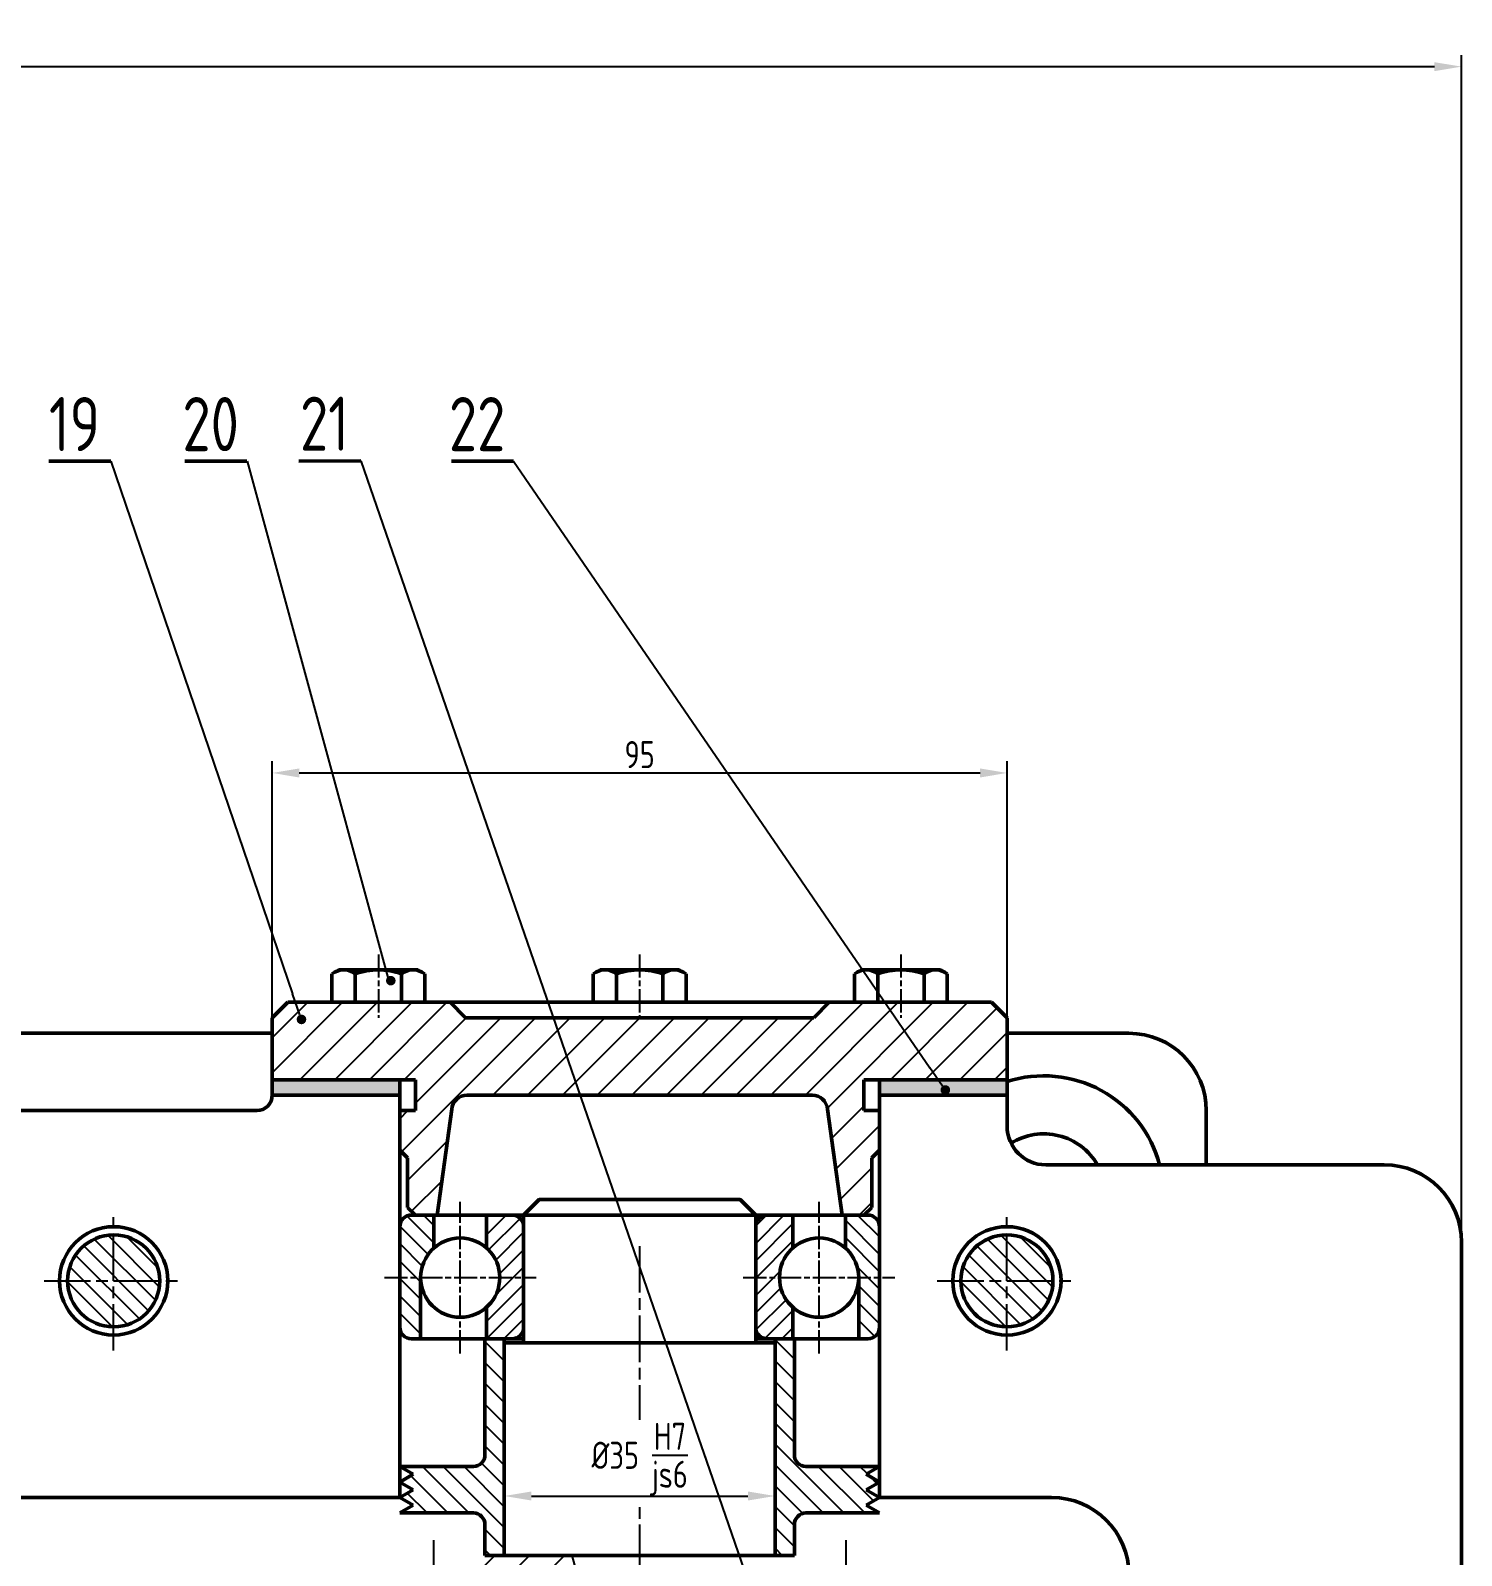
# Model space of a CAD drawing. Header units: millimetres. Extents: x -11122 to -2883, y -3177 to -1688.
# Drawn here: x -3701 to -3516, y -2977.8 to -2780.7 of the extents above; entities that cross this region are included whole.
import ezdxf

# ---------------------------------------------------------------- set-up
doc = ezdxf.new("R2010")
doc.units = ezdxf.units.MM
doc.header["$LTSCALE"] = 0.5
doc.linetypes.add('AM_ISO08W050', pattern=[18, 12, -1.5, 3, -1.5])
doc.linetypes.add('AM_ISO08W050x2', pattern=[9, 6, -0.75, 1.5, -0.75])
for name, color, linetype, lineweight in [('AM_0', 7, 'Continuous', 50), ('AM_4', 3, 'Continuous', 25), ('AM_5', 3, 'Continuous', 25), ('AM_7', 4, 'AM_ISO08W050', 25), ('nét đậm', 7, 'Continuous', 50), ('Đường tâm', 4, 'AM_ISO08W050', 25)]:
    doc.layers.add(name, color=color, linetype=linetype, lineweight=lineweight)
doc.styles.get("Standard").update_dxf_attribs({"font": 'tcvn+7284-2003i.ttf', "width": 0.8, "height": 3.5})
doc.styles.add('TCVN', font='tcvn+7284-2003i.ttf', dxfattribs={"width": 0.8, "height": 3.5})
doc.dimstyles.new('MyTemplate$0', dxfattribs={"dimtxt": 3.5, "dimasz": 3.5, "dimexe": 1.5, "dimexo": 0, "dimtad": 1, "dimtoh": 1, "dimdec": 0, "dimzin": 0, "dimtxsty": 'TCVN', "dimcen": 0, "dimclrd": 3, "dimclre": 3, "dimclrt": 1, "dimadec": 0, "dimazin": 0, "dimtfac": 1, "dimtdec": 0, "dimtofl": 0, "dimtmove": 0, "dimatfit": 3, "dimfxl": 1, "dimtfill": 1, "dimtolj": 1, "dimtzin": 0, "dimarcsym": 0})

# ---------------------------------------------------------------- blocks, each defined once
blk = doc.blocks.new('*D232')
at = {"layer": 'AM_5', "color": 3, "lineweight": -2, "transparency": 16777216}
for p, q in [((-3639.75, -2967.81), (-3639.75, -2971.62)), ((-3604.75, -2967.81), (-3604.75, -2971.62)), ((-3636.25, -2970.12), (-3608.25, -2970.12))]:
    blk.add_line(p, q, dxfattribs=at)
at = {"layer": 'AM_5', "color": 3, "transparency": 16777216}
for points in [[(-3636.25, -2969.54), (-3636.25, -2970.7), (-3639.75, -2970.12)], [(-3608.25, -2969.54), (-3608.25, -2970.7), (-3604.75, -2970.12)]]:
    blk.add_solid(points, dxfattribs=at)
at = {"layer": 'AM_5', "color": 1, "transparency": 16777216, "insert": (-3622.25, -2964.86), "char_height": 3.5, "attachment_point": 5, "style": 'TCVN', "bg_fill": 3, "box_fill_scale": 1.1, "bg_fill_color": 256, "bg_fill_true_color": 13158600, "bg_fill_transparency": 0}
blk.add_mtext('\\A1;%%c35{}{\\C2; \\SH7/js6;}', dxfattribs=at)
blk = doc.blocks.new('*D246')
at = {"layer": 'AM_5', "color": 3, "lineweight": -2, "transparency": 16777216}
for p, q in [((-3669.75, -2918.31), (-3669.75, -2875.16)), ((-3574.75, -2918.31), (-3574.75, -2875.16)), ((-3666.25, -2876.66), (-3578.25, -2876.66))]:
    blk.add_line(p, q, dxfattribs=at)
at = {"layer": 'AM_5', "color": 3, "transparency": 16777216}
for points in [[(-3666.25, -2876.08), (-3666.25, -2877.25), (-3669.75, -2876.66)], [(-3578.25, -2876.08), (-3578.25, -2877.25), (-3574.75, -2876.66)]]:
    blk.add_solid(points, dxfattribs=at)
at = {"layer": 'AM_5', "color": 1, "transparency": 16777216, "insert": (-3622.25, -2874.29), "char_height": 3.5, "attachment_point": 5, "style": 'TCVN', "bg_fill": 3, "box_fill_scale": 1.1, "bg_fill_color": 256, "bg_fill_true_color": 13158600, "bg_fill_transparency": 0}
blk.add_mtext('\\A1;95', dxfattribs=at)
blk = doc.blocks.new('*D241')
at = {"layer": 'AM_5', "color": 3, "lineweight": -2, "transparency": 16777216}
for p, q in [((-3966.09, -2987.31), (-3966.09, -2783.87)), ((-3516, -2987.31), (-3516, -2783.87)), ((-3962.59, -2785.37), (-3519.5, -2785.37))]:
    blk.add_line(p, q, dxfattribs=at)
at = {"layer": 'AM_5', "color": 3, "transparency": 16777216}
for points in [[(-3962.59, -2784.79), (-3962.59, -2785.95), (-3966.09, -2785.37)], [(-3519.5, -2784.79), (-3519.5, -2785.95), (-3516, -2785.37)]]:
    blk.add_solid(points, dxfattribs=at)
at = {"layer": 'AM_5', "color": 1, "transparency": 16777216, "insert": (-3741.04, -2782.99), "char_height": 3.5, "attachment_point": 5, "style": 'TCVN', "bg_fill": 3, "box_fill_scale": 1.1, "bg_fill_color": 256, "bg_fill_true_color": 13158600, "bg_fill_transparency": 0}
blk.add_mtext('\\A1;450', dxfattribs=at)

msp = doc.modelspace()

# ---------------------------------------------------------------- hatches: boundary and pattern name
at = {"layer": 'AM_0'}
h = msp.add_hatch(color=4, dxfattribs=at)
h.dxf.hatch_style = 1
h.paths.add_polyline_path([(-3653.25, -2916.31), (-3669.75, -2916.31), (-3669.75, -2918.31), (-3653.25, -2918.31)])
h = msp.add_hatch(color=4, dxfattribs=at)
h.dxf.hatch_style = 1
h.paths.add_polyline_path([(-3574.75, -2916.31), (-3591.25, -2916.31), (-3591.25, -2918.31), (-3574.75, -2918.31)])
h.paths.add_polyline_path([(-3582.52, -2917.64, -1), (-3582.95, -2917.64, -1)], flags=16)
at = {"layer": 'AM_7'}
h = msp.add_hatch(dxfattribs=at)
h.set_pattern_fill('ANSI31', color=256, scale=0.5, angle=90)
h.set_pattern_definition([(135, (0, 3), (-1.122532, -1.122532), [])])
h.paths.add_polyline_path([(-3591.25, -2935.31, 0.414214), (-3592.75, -2933.81), (-3595.66, -2933.81), (-3595.66, -2938.06, -0.2145), (-3593.93, -2941.89), (-3591.25, -2941.89)])
h.paths.add_polyline_path([(-3591.25, -2941.89), (-3593.93, -2941.89), (-3593.93, -2949.81), (-3592.75, -2949.81, 0.414214), (-3591.25, -2948.31)])
h.paths.add_polyline_path([(-3648.85, -2933.81), (-3651.25, -2933.81), (-3651.75, -2933.81, 0.414214), (-3653.25, -2935.31), (-3653.25, -2941.89), (-3650.57, -2941.89, -0.2145), (-3648.85, -2938.06)])
h.paths.add_polyline_path([(-3650.57, -2941.89), (-3653.25, -2941.89), (-3653.25, -2948.31, 0.414214), (-3651.75, -2949.81), (-3650.57, -2949.81)])
h = msp.add_hatch(dxfattribs=at)
h.set_pattern_fill('ANSI31', color=256, scale=0.5)
h.set_pattern_definition([(45, (0, 3), (-1.122532, 1.122532), [])])
h.paths.add_polyline_path([(-3637.25, -2935.31, 0.414214), (-3638.75, -2933.81), (-3642.05, -2933.81), (-3642.05, -2938.06, -0.2145), (-3640.33, -2941.89), (-3637.25, -2941.89)])
h.paths.add_polyline_path([(-3637.25, -2941.89), (-3640.33, -2941.89, -0.2145), (-3642.05, -2945.72), (-3642.05, -2949.81), (-3638.75, -2949.81, 0.414214), (-3637.25, -2948.31)])
h.paths.add_polyline_path([(-3602.45, -2945.72, -0.2145), (-3604.17, -2941.89), (-3607.25, -2941.89), (-3607.25, -2948.31, 0.414214), (-3605.75, -2949.81), (-3602.45, -2949.81)])
h.paths.add_polyline_path([(-3602.45, -2933.81), (-3605.75, -2933.81, 0.414214), (-3607.25, -2935.31), (-3607.25, -2941.89), (-3604.17, -2941.89, -0.2145), (-3602.45, -2938.06)])
h = msp.add_hatch(dxfattribs=at)
h.set_pattern_fill('ANSI31', color=256)
h.set_pattern_definition([(45, (4271.5005, 0), (-2.245064, 2.245064), [])])
edge = h.paths.add_edge_path()
edge.add_spline(control_points=[(-3622.25, -3009.43), (-3624.1, -3008.62), (-3632.04, -3006.07), (-3624.95, -3000.12), (-3631, -2977.81)], knot_values=[0, 0, 0, 0, 6.170488, 25.158334, 25.158334, 25.158334, 25.158334], degree=3, periodic=0)
edge.add_line((-3631, -2977.81), (-3642.25, -2977.81))
edge.add_line((-3642.25, -2977.81), (-3645.17, -2977.81))
edge.add_line((-3645.17, -2977.81), (-3645.17, -3030.81))
edge.add_line((-3645.17, -3030.81), (-3630.45, -3030.81))
edge.add_spline(control_points=[(-3630.45, -3030.81), (-3628.62, -3029.26), (-3625.12, -3025.92), (-3622.25, -3022.43)], knot_values=[40.173751, 40.173751, 40.173751, 40.173751, 48.466243, 48.466243, 48.466243, 48.466243], degree=3, periodic=0)
edge.add_line((-3622.25, -3022.43), (-3622.25, -3009.43))
edge = h.paths.add_edge_path()
edge.add_spline(control_points=[(-3622.25, -3022.43), (-3619.87, -3019.53), (-3615.65, -3013), (-3619.82, -3010.48), (-3622.25, -3009.43)], knot_values=[25.158334, 25.158334, 25.158334, 25.158334, 32.067325, 40.173751, 40.173751, 40.173751, 40.173751], degree=3, periodic=0)
edge.add_line((-3622.25, -3009.43), (-3622.25, -3022.43))

# ---------------------------------------------------------------- linework, layer by layer
for p, q in [((-3607.25, -2949.81), (-3602.25, -2949.81)), ((-3642.25, -2977.81), (-3602.25, -2977.81))]:
    msp.add_line(p, q)
at = {"layer": 'AM_0'}
for p, q in [((-3690.61, -2836.38), (-3698.61, -2836.38)), ((-3673.05, -2836.38), (-3681.05, -2836.38)), ((-3658.31, -2836.33), (-3666.31, -2836.38)), ((-3638.57, -2836.38), (-3646.57, -2836.38)), ((-3669.75, -2908.31), (-3667.75, -2906.31)), ((-3667.75, -2906.31), (-3576.75, -2906.31)), ((-3646.75, -2906.31), (-3644.75, -2908.31)), ((-3597.75, -2906.31), (-3599.75, -2908.31)), ((-3574.75, -2908.31), (-3576.75, -2906.31)), ((-3669.75, -2908.31), (-3669.75, -2918.31)), ((-3644.75, -2908.31), (-3599.75, -2908.31)), ((-3574.75, -2908.31), (-3574.75, -2918.31)), ((-3704.75, -2910.31), (-3669.75, -2910.31)), ((-3574.75, -2910.31), (-3559, -2910.31)), ((-3669.75, -2916.31), (-3651.25, -2916.31)), ((-3653.25, -2916.31), (-3653.25, -2930.43)), ((-3651.25, -2916.31), (-3651.25, -2920.31)), ((-3574.75, -2916.31), (-3593.25, -2916.31)), ((-3593.25, -2916.31), (-3593.25, -2920.31)), ((-3591.25, -2916.31), (-3591.25, -2930.43)), ((-3669.75, -2918.31), (-3669.75, -2918.31)), ((-3653.25, -2918.31), (-3669.75, -2918.31)), ((-3669.75, -2918.31), (-3653.25, -2918.31)), ((-3653.25, -2970.31), (-3653.25, -2918.31)), ((-3599.95, -2918.31), (-3644.55, -2918.31)), ((-3644.55, -2918.31), (-3599.95, -2918.31)), ((-3591.25, -2970.31), (-3591.25, -2918.31)), ((-3591.25, -2918.31), (-3574.75, -2918.31)), ((-3591.25, -2918.31), (-3574.75, -2918.31)), ((-3574.75, -2918.31), (-3574.75, -2922.31)), ((-3702.75, -2920.31), (-3671.75, -2920.31)), ((-3651.25, -2920.31), (-3653.25, -2920.31)), ((-3648.44, -2933.81), (-3646.54, -2920.14)), ((-3596.06, -2933.81), (-3597.96, -2920.14)), ((-3593.25, -2920.31), (-3591.25, -2920.31)), ((-3549, -2920.31), (-3549, -2927.31)), ((-3653.25, -2925.43), (-3652.25, -2926.43)), ((-3652.25, -2926.43), (-3652.25, -2932.81)), ((-3591.25, -2925.43), (-3592.25, -2926.43)), ((-3592.25, -2926.43), (-3592.25, -2932.81)), ((-3569.75, -2927.31), (-3526, -2927.31)), ((-3652.25, -2932.81), (-3651.25, -2933.81)), ((-3592.25, -2932.81), (-3593.25, -2933.81)), ((-3651.75, -2933.81), (-3638.75, -2933.81)), ((-3651.25, -2933.81), (-3648.44, -2933.81)), ((-3648.85, -2933.81), (-3648.85, -2938.06)), ((-3642.05, -2933.81), (-3642.05, -2938.06)), ((-3602.45, -2933.81), (-3642.05, -2933.81)), ((-3637.25, -2933.81), (-3607.25, -2933.81)), ((-3592.75, -2933.81), (-3605.75, -2933.81)), ((-3602.45, -2933.81), (-3602.45, -2938.06)), ((-3593.25, -2933.81), (-3596.06, -2933.81)), ((-3595.66, -2933.81), (-3595.66, -2938.06)), ((-3653.25, -2935.31), (-3653.25, -2948.31)), ((-3637.25, -2935.31), (-3637.25, -2950.31)), ((-3607.25, -2935.31), (-3607.25, -2950.31)), ((-3591.25, -2935.31), (-3591.25, -2948.31)), ((-3516, -3071.31), (-3516, -2937.31)), ((-3650.57, -2941.89), (-3650.57, -2949.81)), ((-3593.93, -2941.89), (-3593.93, -2949.81)), ((-3642.05, -2945.72), (-3642.05, -2949.81)), ((-3602.45, -2945.72), (-3602.45, -2949.81)), ((-3651.75, -2949.81), (-3638.75, -2949.81)), ((-3642.25, -2949.81), (-3642.25, -2964.81)), ((-3642.25, -2949.81), (-3637.25, -2949.81)), ((-3638.75, -2949.81), (-3642.05, -2949.81)), ((-3638.75, -2949.81), (-3639.75, -2949.81)), ((-3639.75, -2949.81), (-3639.75, -2977.81)), ((-3639.75, -2950.31), (-3604.75, -2950.31)), ((-3607.25, -2949.81), (-3604.75, -2949.81)), ((-3602.45, -2949.81), (-3607.25, -2949.81)), ((-3592.75, -2949.81), (-3605.75, -2949.81)), ((-3604.75, -2949.81), (-3604.75, -2977.81)), ((-3602.25, -2949.81), (-3602.25, -2964.81)), ((-3639.75, -2957.81), (-3639.75, -2977.81)), ((-3604.75, -2957.81), (-3604.75, -2977.81)), ((-3653.25, -2966.31), (-3643.75, -2966.31)), ((-3653.25, -2966.31), (-3651.52, -2967.31)), ((-3591.25, -2966.31), (-3600.75, -2966.31)), ((-3591.25, -2966.31), (-3592.98, -2967.31)), ((-3651.52, -2967.31), (-3653.25, -2968.31)), ((-3653.25, -2968.31), (-3651.52, -2969.31)), ((-3592.98, -2967.31), (-3591.25, -2968.31)), ((-3591.25, -2968.31), (-3592.98, -2969.31)), ((-3727.25, -2970.31), (-3653.25, -2970.31)), ((-3651.52, -2969.31), (-3653.25, -2970.31)), ((-3653.25, -2970.31), (-3651.52, -2971.31)), ((-3592.98, -2969.31), (-3591.25, -2970.31)), ((-3591.25, -2970.31), (-3592.98, -2971.31)), ((-3591.25, -2970.31), (-3569, -2970.31)), ((-3651.52, -2971.31), (-3653.25, -2972.31)), ((-3653.25, -2972.31), (-3643.75, -2972.31)), ((-3591.25, -2972.31), (-3600.75, -2972.31)), ((-3592.98, -2971.31), (-3591.25, -2972.31)), ((-3642.25, -2973.81), (-3642.25, -2977.81)), ((-3602.25, -2973.81), (-3602.25, -2977.81)), ((-3639.75, -2977.81), (-3642.25, -2977.81)), ((-3639.75, -2977.81), (-3622.25, -2977.81)), ((-3604.75, -2977.81), (-3622.25, -2977.81)), ((-3604.75, -2977.81), (-3602.25, -2977.81))]:
    msp.add_line(p, q, dxfattribs=at)
for points in [[(-3622.25, -2931.81), (-3635.25, -2931.81), (-3637.25, -2933.81), (-3637.25, -2948.31)], [(-3622.25, -2931.81), (-3609.25, -2931.81), (-3607.25, -2933.81), (-3607.25, -2948.31)]]:
    msp.add_lwpolyline(points, dxfattribs=at)
for centre, radius in [((-3690.25, -2942.31), 7), ((-3645.45, -2941.89), 5.12), ((-3599.05, -2941.89), 5.12), ((-3574.77, -2942.31), 7)]:
    msp.add_circle(centre, radius, dxfattribs=at)
for centre, radius, start, end in [((-3559, -2920.31), 10, 0, 90), ((-3671.75, -2918.31), 2, 270, 0), ((-3644.55, -2920.31), 2, 90, 175), ((-3599.95, -2920.31), 2, 5, 90), ((-3569.75, -2922.31), 5, 180, 270), ((-3570, -2931.31), 8, 30, 121.9545), ((-3526, -2937.31), 10, 0, 90), ((-3651.75, -2935.31), 1.5, 90, 180), ((-3638.75, -2935.31), 1.5, 0, 90), ((-3605.75, -2935.31), 1.5, 90, 180), ((-3592.75, -2935.31), 1.5, 0, 90), ((-3651.75, -2948.31), 1.5, 180, 270), ((-3638.75, -2948.31), 1.5, 270, 0), ((-3605.75, -2948.31), 1.5, 180, 270), ((-3592.75, -2948.31), 1.5, 270, 0), ((-3643.75, -2964.81), 1.5, 270, 0), ((-3600.75, -2964.81), 1.5, 180, 270), ((-3569, -2980.31), 10, 0, 90), ((-3643.75, -2973.81), 1.5, 0, 90), ((-3600.75, -2973.81), 1.5, 90, 180)]:
    msp.add_arc(centre, radius, start, end, dxfattribs=at)
at = {"layer": 'AM_0', "lineweight": 50}
msp.add_arc((-3570, -2931.31), 15.5, 14.9552, 107.8455, dxfattribs=at)
at = {"layer": 'AM_4'}
msp.add_open_spline([(-3631, -2977.81), (-3624.95, -3000.12), (-3634.33, -3007.99), (-3609.7, -3010.79), (-3627.09, -3027.96), (-3630.45, -3030.81)], degree=3, knots=[0, 0, 0, 0, 18.987845, 33.264759, 48.466243, 48.466243, 48.466243, 48.466243], dxfattribs=at)
at = {"layer": 'AM_7'}
for p, q in [((-3690.25, -2951.31), (-3690.25, -2933.31)), ((-3574.77, -2951.31), (-3574.77, -2933.31)), ((-3622.25, -2937.81), (-3622.25, -3157.81)), ((-3699.25, -2942.31), (-3681.25, -2942.31)), ((-3583.77, -2942.31), (-3565.77, -2942.31)), ((-3648.92, -2975.81), (-3648.92, -3032.81)), ((-3595.59, -2975.81), (-3595.59, -3032.81))]:
    msp.add_line(p, q, dxfattribs=at)
at = {"layer": 'nét đậm'}
for p, q in [((-3655.83, -2906.31), (-3620.83, -2906.31)), ((-3643.83, -2906.31), (-3620.83, -2906.31)), ((-3618.28, -2906.31), (-3623.38, -2906.31)), ((-3600.67, -2906.31), (-3576.84, -2906.31)), ((-3588.67, -2906.31), (-3576.84, -2906.31))]:
    msp.add_line(p, q, dxfattribs=at)
at = {"layer": 'Đường tâm', "linetype": 'AM_ISO08W050x2'}
for p, q in [((-3645.45, -2951.7), (-3645.45, -2932.09)), ((-3599.05, -2951.7), (-3599.05, -2932.09)), ((-3655.25, -2941.89), (-3635.65, -2941.89)), ((-3608.86, -2941.89), (-3589.25, -2941.89))]:
    msp.add_line(p, q, dxfattribs=at)

# ---------------------------------------------------------------- next in the draw order: wipeouts: each hides what was drawn before it
msp.add_wipeout([(-3629.71, -2962.91), (-3629.61, -2971.19), (-3613.42, -2971.33), (-3613.82, -2961.04), (-3622.61, -2962.57)]).dxf.layer = 'AM_0'

# ---------------------------------------------------------------- next in the draw order: hatches: boundary and pattern name
at = {"layer": 'AM_7'}
h = msp.add_hatch(dxfattribs=at)
h.set_pattern_fill('ANSI31', color=256)
h.paths.add_polyline_path([(-3633.42, -2908.31), (-3644.75, -2908.31), (-3646.75, -2906.31), (-3655.83, -2906.31), (-3667.75, -2906.31), (-3669.75, -2908.31), (-3669.75, -2916.31), (-3651.25, -2916.31), (-3651.25, -2920.31), (-3653.25, -2920.31), (-3653.25, -2925.43), (-3652.25, -2926.43), (-3652.25, -2932.81), (-3651.25, -2933.81), (-3648.44, -2933.81), (-3646.54, -2920.14, -0.388879), (-3644.55, -2918.31), (-3629.97, -2918.31)])
h.paths.add_polyline_path([(-3666.19, -2908.52, -1), (-3665.76, -2908.52, -1)], flags=16)
h.paths.add_polyline_path([(-3590.52, -2906.31), (-3597.75, -2906.31), (-3599.75, -2908.31), (-3633.42, -2908.31), (-3629.97, -2918.31), (-3599.95, -2918.31, -0.388879), (-3597.96, -2920.14), (-3596.06, -2933.81), (-3593.25, -2933.81), (-3592.25, -2932.81), (-3592.25, -2926.43), (-3591.25, -2925.43), (-3591.25, -2920.31), (-3593.25, -2920.31), (-3593.25, -2916.31), (-3583.65, -2916.31), (-3584.72, -2914.76)])
h.paths.add_polyline_path([(-3574.75, -2908.31), (-3576.75, -2906.31), (-3590.52, -2906.31), (-3584.72, -2914.76), (-3583.65, -2916.31), (-3574.75, -2916.31)])
h.paths.add_polyline_path([(-3644.04, -3087.31), (-3644.64, -3087.31), (-3648.25, -3074.81), (-3651.25, -3074.81), (-3652.25, -3075.81), (-3652.25, -3084.31), (-3653.25, -3085.31), (-3653.25, -3088.31), (-3651.25, -3088.31), (-3651.25, -3092.31), (-3659.52, -3092.31), (-3661.42, -3102.31), (-3647.16, -3102.31)])
h.paths.add_polyline_path([(-3659.52, -3092.31), (-3669.75, -3092.31), (-3669.75, -3100.31), (-3667.75, -3102.31), (-3661.42, -3102.31)])
h.paths.add_polyline_path([(-3635.75, -3087.31), (-3644.04, -3087.31), (-3647.16, -3102.31), (-3646.75, -3102.31), (-3644.75, -3100.31), (-3642.25, -3100.31), (-3642.25, -3093.31), (-3641.95, -3093.31), (-3635.75, -3093.31)])
h.paths.add_polyline_path([(-3593.25, -3088.31), (-3591.25, -3088.31), (-3591.25, -3085.31), (-3592.25, -3084.31), (-3592.25, -3075.81), (-3593.25, -3074.81), (-3596.25, -3074.81), (-3599.87, -3087.31), (-3608.75, -3087.31), (-3608.75, -3093.31), (-3604, -3093.31), (-3602.55, -3093.31), (-3602.25, -3093.31), (-3602.25, -3099.04), (-3601.15, -3100.31), (-3599.75, -3100.31), (-3597.75, -3102.31), (-3576.75, -3102.31), (-3574.75, -3100.31), (-3574.75, -3092.31), (-3593.25, -3092.31)])
h.paths.add_polyline_path([(-3583.04, -3098.98, -1), (-3583.47, -3098.98, -1)], flags=16)
h = msp.add_hatch(dxfattribs=at)
h.set_pattern_fill('ANSI31', color=256, scale=0.5, angle=90)
h.paths.add_polyline_path([(-3959.09, -2937.91), (-3959.09, -2942.31), (-3954.69, -2942.31, 0.414214)])
h.paths.add_polyline_path([(-3954.69, -2942.31), (-3959.09, -2942.31), (-3959.09, -2946.71, 0.414214)])
h.paths.add_polyline_path([(-3959.09, -2942.31), (-3963.49, -2942.31, 0.414214), (-3959.09, -2946.71)])
h.paths.add_polyline_path([(-3959.09, -2937.91, 0.414214), (-3963.49, -2942.31), (-3959.09, -2942.31)])
h.paths.add_polyline_path([(-3531, -3061.91), (-3531, -3066.31), (-3526.6, -3066.31, 0.414214)])
h.paths.add_polyline_path([(-3526.6, -3066.31), (-3531, -3066.31), (-3531, -3070.71, 0.414214)])
h.paths.add_polyline_path([(-3531, -3066.31), (-3535.4, -3066.31, 0.414214), (-3531, -3070.71)])
h.paths.add_polyline_path([(-3531, -3061.91, 0.414214), (-3535.4, -3066.31), (-3531, -3066.31)])
h = msp.add_hatch(dxfattribs=at)
h.set_pattern_fill('ANSI31', color=256, scale=0.6, angle=90)
h.paths.add_polyline_path([(-3591.25, -2970.31), (-3592.98, -2969.31), (-3591.25, -2968.31), (-3592.98, -2967.31), (-3591.25, -2966.31), (-3600.75, -2966.31, -0.414214), (-3602.25, -2964.81), (-3602.25, -2949.81), (-3604.75, -2949.81), (-3604.75, -2977.81), (-3602.25, -2977.81), (-3602.25, -2973.81, -0.414214), (-3600.75, -2972.31), (-3591.25, -2972.31), (-3592.98, -2971.31)])
h.paths.add_polyline_path([(-3639.75, -2949.81), (-3642.25, -2949.81), (-3642.25, -2964.81, -0.414214), (-3643.75, -2966.31), (-3653.25, -2966.31), (-3651.52, -2967.31), (-3653.25, -2968.31), (-3651.52, -2969.31), (-3653.25, -2970.31), (-3651.52, -2971.31), (-3653.25, -2972.31), (-3643.75, -2972.31, -0.414214), (-3642.25, -2973.81), (-3642.25, -2977.81), (-3639.75, -2977.81)])

# ---------------------------------------------------------------- next in the draw order: dimensions: what is measured, and where the dimension line sits
at = {"layer": 'AM_5'}
dim = msp.add_linear_dim(base=(-3574.75, -2876.66), p1=(-3669.75, -2918.31), p2=(-3574.75, -2918.31), dimstyle='MyTemplate$0', override={"dimpost": ''}, dxfattribs=at)
dim.commit()
dim.dimension.update_dxf_attribs({"geometry": '*D246', "text_midpoint": (-3622.25, -2874.29)})
dim = msp.add_linear_dim(base=(-3604.75, -2970.12), p1=(-3639.75, -2967.81), p2=(-3604.75, -2967.81), text='%%c<>{}{\\C2; \\SH7/js6;}', dimstyle='MyTemplate$0', override={"dimtp": 0, "dimtm": 0, "dimtdec": 3, "dimtzin": 0}, dxfattribs=at)
dim.commit()
dim.dimension.update_dxf_attribs({"geometry": '*D232', "text_midpoint": (-3622.25, -2964.86)})

# ---------------------------------------------------------------- next in the draw order: dimensions: what is measured, and where the dimension line sits
dim = msp.add_linear_dim(base=(-3516, -2785.37), p1=(-3966.09, -2987.31), p2=(-3516, -2987.31), dimstyle='MyTemplate$0', dxfattribs=at)
dim.commit()
dim.dimension.update_dxf_attribs({"geometry": '*D241', "text_midpoint": (-3741.04, -2782.99)})

# ---------------------------------------------------------------- next in the draw order: hatches: boundary and pattern name
h = msp.add_hatch(color=256, dxfattribs=at)
edge = h.paths.add_edge_path(flags=0)
edge.add_arc((-3654.42, -2903.51), 0.625, 0, 360)
h = msp.add_hatch(color=256, dxfattribs=at)
edge = h.paths.add_edge_path(flags=0)
edge.add_arc((-3665.97, -2908.52), 0.625, 0, 360)
h = msp.add_hatch(color=256, dxfattribs=at)
edge = h.paths.add_edge_path(flags=0)
edge.add_arc((-3582.73, -2917.64), 0.625, 0, 360)
at = {"layer": 'AM_7'}
h = msp.add_hatch(dxfattribs=at)
h.set_pattern_fill('ANSI31', color=256, scale=0.5, angle=90)
h.paths.add_polyline_path([(-3690.25, -2936.36), (-3690.25, -2942.31), (-3684.3, -2942.31, 0.414214)])
h.paths.add_polyline_path([(-3690.25, -2936.36, 0.414214), (-3696.2, -2942.31), (-3690.25, -2942.31)])
h.paths.add_polyline_path([(-3690.25, -2942.31), (-3696.2, -2942.31, 0.414214), (-3690.25, -2948.26)])
h.paths.add_polyline_path([(-3684.3, -2942.31), (-3690.25, -2942.31), (-3690.25, -2948.26, 0.414214)])
h = msp.add_hatch(dxfattribs=at)
h.set_pattern_fill('ANSI31', color=256, scale=0.5, angle=90)
h.set_pattern_definition([(135, (115.4816, -1e-12), (-1.122532, -1.122532), [])])
h.paths.add_polyline_path([(-3574.77, -2936.36), (-3574.77, -2942.31), (-3568.82, -2942.31, 0.414214)])
h.paths.add_polyline_path([(-3574.77, -2936.36, 0.414214), (-3580.72, -2942.31), (-3574.77, -2942.31)])
h.paths.add_polyline_path([(-3574.77, -2942.31), (-3580.72, -2942.31, 0.414214), (-3574.77, -2948.26)])
h.paths.add_polyline_path([(-3568.82, -2942.31), (-3574.77, -2942.31), (-3574.77, -2948.26, 0.414214)])

# ---------------------------------------------------------------- next in the draw order: linework, layer by layer
at = {"layer": 'AM_0'}
for p, q in [((-3650.03, -2906.31), (-3662.03, -2906.31)), ((-3616.25, -2906.31), (-3628.25, -2906.31)), ((-3582.48, -2906.31), (-3594.48, -2906.31))]:
    msp.add_line(p, q, dxfattribs=at)
for centre in [(-3690.25, -2942.31), (-3574.77, -2942.31)]:
    msp.add_circle(centre, 5.95, dxfattribs=at)
at = {"layer": 'AM_4'}
msp.add_arc((-3574.77, -2942.31), 5.95, 80, 350, dxfattribs=at)
at = {"layer": 'AM_5'}
for p, q in [((-3690.61, -2836.38), (-3667.11, -2905.21)), ((-3673, -2836.38), (-3654.67, -2903.59)), ((-3658.29, -2836.33), (-3607.94, -2982.07)), ((-3638.57, -2836.38), (-3584.72, -2914.76)), ((-3666.18, -2907.93), (-3667.11, -2905.21)), ((-3583.09, -2917.13), (-3584.72, -2914.76))]:
    msp.add_line(p, q, dxfattribs=at)
at = {"layer": 'AM_5', "color": 3}
msp.add_line((-3658.29, -2836.33), (-3665.96, -2836.33), dxfattribs=at)
at = {"layer": 'AM_7', "linetype": 'AM_ISO08W050x2'}
for p, q in [((-3656.03, -2900.11), (-3656.03, -2908.31)), ((-3622.25, -2900.11), (-3622.25, -2908.31)), ((-3588.48, -2900.11), (-3588.48, -2908.31))]:
    msp.add_line(p, q, dxfattribs=at)
at = {"layer": 'nét đậm'}
for p, q in [((-3662.03, -2902.62), (-3661.14, -2902.11)), ((-3662.03, -2902.62), (-3662.03, -2906.31)), ((-3650.92, -2902.11), (-3661.14, -2902.11)), ((-3659.03, -2902.62), (-3659.03, -2906.31)), ((-3653.03, -2902.62), (-3653.03, -2906.31)), ((-3650.03, -2902.62), (-3650.92, -2902.11)), ((-3650.03, -2902.62), (-3650.03, -2906.31)), ((-3628.25, -2902.62), (-3627.36, -2902.11)), ((-3628.25, -2902.62), (-3628.25, -2906.31)), ((-3617.14, -2902.11), (-3627.36, -2902.11)), ((-3625.25, -2902.62), (-3625.25, -2906.31)), ((-3619.25, -2902.62), (-3619.25, -2906.31)), ((-3616.25, -2902.62), (-3617.14, -2902.11)), ((-3616.25, -2902.62), (-3616.25, -2906.31)), ((-3594.48, -2902.62), (-3593.59, -2902.11)), ((-3594.48, -2902.62), (-3594.48, -2906.31)), ((-3583.37, -2902.11), (-3593.59, -2902.11)), ((-3591.48, -2902.62), (-3591.48, -2906.31)), ((-3585.48, -2902.62), (-3585.48, -2906.31)), ((-3582.48, -2902.62), (-3583.37, -2902.11)), ((-3582.48, -2902.62), (-3582.48, -2906.31))]:
    msp.add_line(p, q, dxfattribs=at)
for centre, radius, start, end in [((-3660.5, -2904.48), 2.37, 51.5018, 120), ((-3656.03, -2911.11), 9, 90, 109.4712), ((-3656.03, -2911.11), 9, 70.5288, 90), ((-3651.55, -2904.48), 2.37, 60, 128.4982), ((-3626.73, -2904.48), 2.37, 51.5018, 120), ((-3622.25, -2911.11), 9, 90, 109.4712), ((-3622.25, -2911.11), 9, 70.5288, 90), ((-3617.78, -2904.48), 2.37, 60, 128.4982), ((-3592.95, -2904.48), 2.37, 51.5018, 120), ((-3588.48, -2911.11), 9, 90, 109.4712), ((-3588.48, -2911.11), 9, 70.5288, 90), ((-3584, -2904.48), 2.37, 60, 128.4982)]:
    msp.add_arc(centre, radius, start, end, dxfattribs=at)

# ---------------------------------------------------------------- next in the draw order: texts
at = {"layer": 'AM_5', "color": 1, "char_height": 7, "attachment_point": 8}
for s, insert in [('19', (-3695.31, -2835.07)), ('20', (-3677.71, -2835.07)), ('21', (-3663, -2835.02)), ('22', (-3643.27, -2835.07))]:
    msp.add_mtext(s, dxfattribs=dict(at, insert=insert))

doc.saveas('drawing.dxf')
